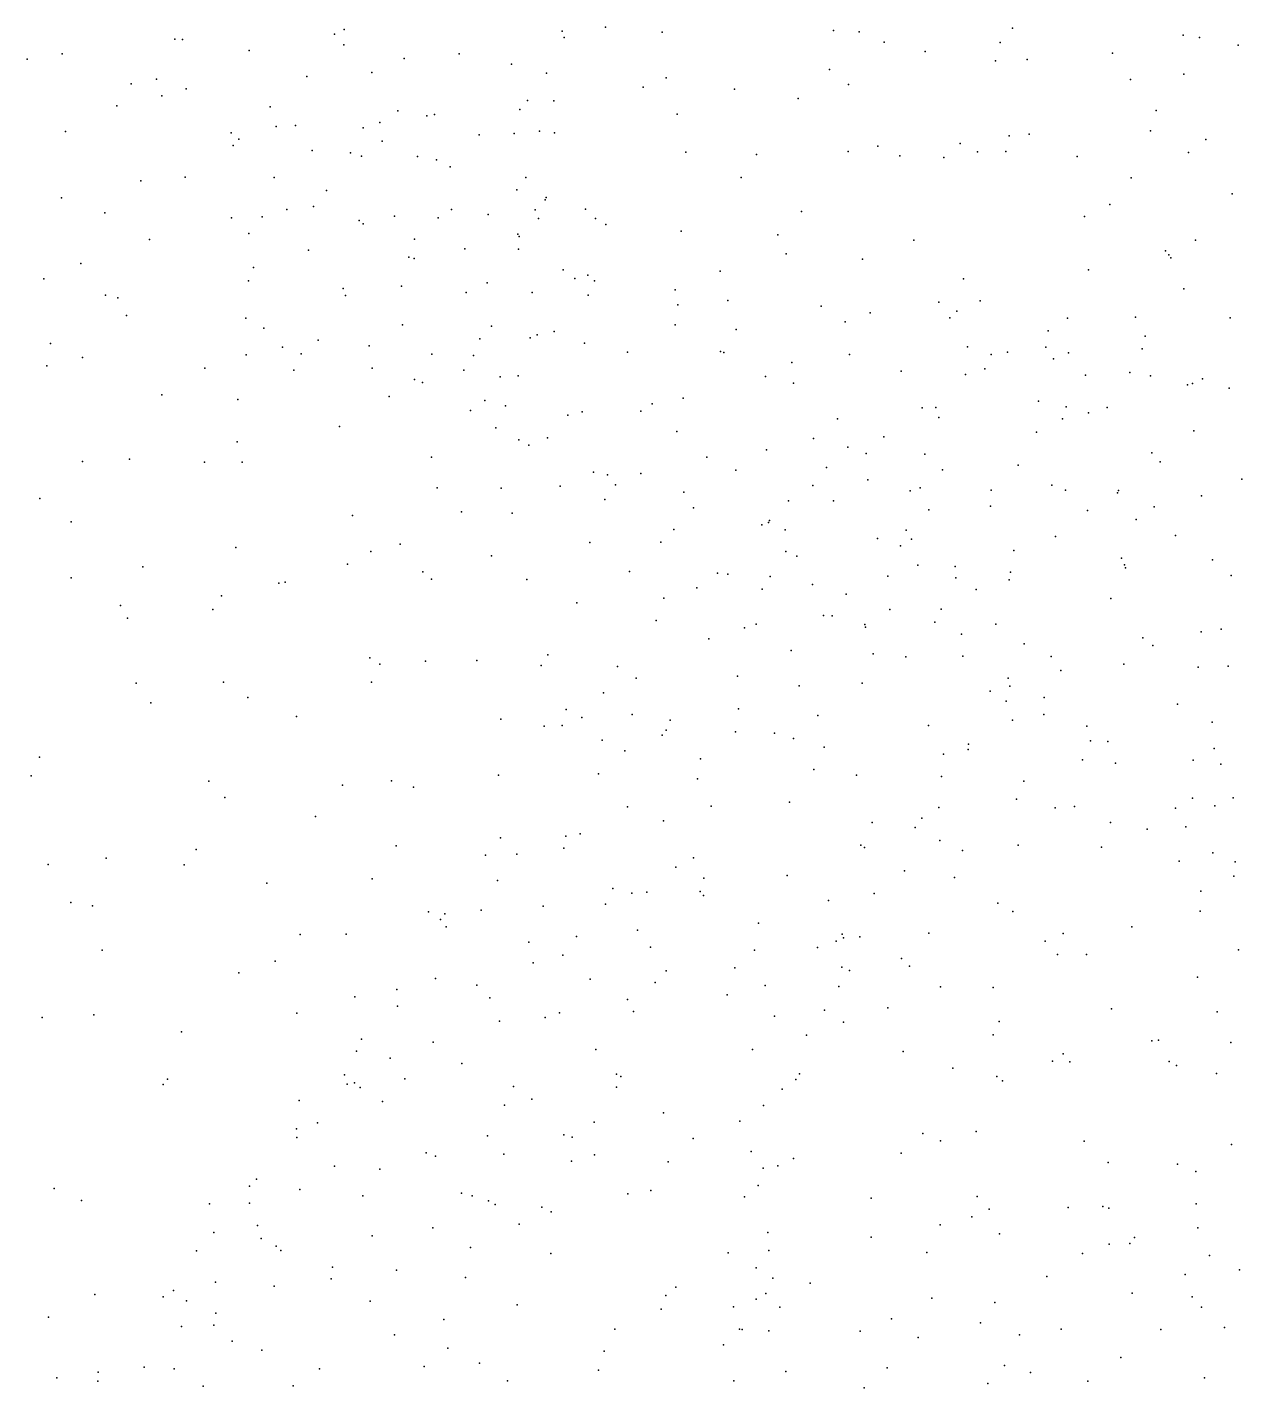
# Model space of a CAD drawing. Header units: metres. Extents: x -24.3 to 24.3, y -27.7 to 27.7.
# Drawn here: x -6.205 to -4.701, y 0.011 to 1.697 of the extents above; entities that cross this region are included whole.
import ezdxf

# ---------------------------------------------------------------- set-up
doc = ezdxf.new("R2010")
doc.units = ezdxf.units.M

msp = doc.modelspace()

# ---------------------------------------------------------------- linework, layer by layer
for p in [(-5.8244, 1.6881, 27.8077), (-5.8123, 1.6941, 28.3688), (-5.5422, 1.6922, -23.7438), (-5.4887, 1.6969, 0.3844), (-5.4185, 1.6906, 14.5132), (-5.2065, 1.6928, 20.8947), (-5.1746, 1.691, 0.5085), (-4.9846, 1.6957, 14.0951), (-4.7731, 1.687, 0.6931), (-6.0223, 1.6822, 25.7898), (-6.0127, 1.6815, 26.293), (-5.8128, 1.675, 28.22), (-5.5398, 1.6842, 12.4401), (-5.1436, 1.6783, 12.4986), (-4.9997, 1.6781, 25.2146), (-4.7529, 1.6843, 25.2794), (-4.7051, 1.6745, 15.6292), (-6.205, 1.6575, -0.0869), (-6.1617, 1.6641, 12.5953), (-5.9299, 1.668, 0.195), (-5.7383, 1.6582, 25.468), (-5.67, 1.664, 27.2378), (-5.0929, 1.6668, 15.2474), (-5.0055, 1.6553, 15.4462), (-4.9666, 1.6568, 29.4925), (-4.8608, 1.6648, 15.6047), (-5.8585, 1.636, 13.916), (-5.7783, 1.6406, 27.6736), (-5.6051, 1.6513, 27.0113), (-5.5617, 1.64, 14.1956), (-5.2113, 1.6444, 14.9808), (-4.7722, 1.6387, 29.6353), (-6.0764, 1.6269, 13.6824), (-6.0447, 1.6326, 25.9535), (-6.0083, 1.6206, 26.1198), (-5.4422, 1.6227, 25.3033), (-5.4137, 1.6341, 14.3622), (-5.3291, 1.6203, 14.568), (-5.1878, 1.6258, 25.2522), (-4.8385, 1.6323, 12.5261), (-6.0381, 1.6119, 26.2202), (-5.5853, 1.6063, 29.0697), (-5.5526, 1.6058, 25.3795), (-5.2501, 1.6086, 18.9832), (-6.0942, 1.5996, -14.9315), (-5.9039, 1.5983, 26.3272), (-5.7461, 1.5933, 28.86), (-5.7101, 1.587, 18.7135), (-5.7005, 1.5887, 14.004), (-5.5949, 1.595, 26.7078), (-5.4, 1.5893, 12.537), (-4.8066, 1.5939, 15.4899), (-6.1574, 1.5678, 13.5104), (-5.8968, 1.5738, 25.7716), (-5.8728, 1.5753, 12.5587), (-5.7887, 1.5722, 27.9986), (-5.7681, 1.5789, 21.1214), (-5.5706, 1.5679, 14.101), (-4.8137, 1.5687, 15.346), (-5.9525, 1.5659, 13.7293), (-5.9428, 1.5583, 18.6769), (-5.7654, 1.5557, 27.8758), (-5.645, 1.5634, 25.5082), (-5.6017, 1.5652, 27.1875), (-5.5519, 1.5662, 12.5149), (-5.0493, 1.5527, 12.5411), (-4.9887, 1.5623, 20.8469), (-4.9639, 1.5643, 25.3036), (-4.745, 1.5579, 19.3589), (-5.9497, 1.5502, 25.9724), (-5.8522, 1.5443, 28.3922), (-5.8044, 1.5413, 25.6989), (-5.7909, 1.5373, 26.3527), (-5.7217, 1.5368, 26.4568), (-5.3891, 1.5422, 14.2718), (-5.3015, 1.5391, 14.4112), (-5.1881, 1.5428, 14.7517), (-5.1513, 1.5497, 29.4606), (-5.1243, 1.5377, 14.9441), (-5.0696, 1.5353, 15.0755), (-5.0278, 1.5427, 29.548), (-4.9928, 1.5429, -24.0502), (-4.9046, 1.5367, 29.6308), (-4.7668, 1.5415, 20.7693), (-5.698, 1.5325, 27.6484), (-5.6812, 1.5241, 12.5675), (-6.0642, 1.5066, 21.2778), (-6.0092, 1.5111, 13.5964), (-5.899, 1.5108, -23.4772), (-5.5874, 1.5109, 27.0255), (-5.3208, 1.5109, 29.4063), (-4.8375, 1.5102, 15.2292), (-6.1624, 1.4855, 12.8384), (-5.8345, 1.4947, 26.1183), (-5.5987, 1.4955, 27.3229), (-5.5621, 1.4858, 29.1769), (-4.7126, 1.4906, 12.5729), (-6.1088, 1.4669, 13.4322), (-5.8834, 1.471, 28.5067), (-5.8504, 1.4748, 28.6672), (-5.6794, 1.471, 25.9245), (-5.576, 1.4708, 26.8902), (-5.5635, 1.483, 26.6195), (-5.5134, 1.4713, 14.0587), (-5.246, 1.4684, -23.8608), (-4.8641, 1.4773, 12.5648), (-5.9518, 1.4609, 0.0999), (-5.9138, 1.4621, 26.0973), (-5.7939, 1.4575, 25.9535), (-5.7889, 1.4531, 28.8699), (-5.75, 1.4628, 13.8016), (-5.6959, 1.4609, 29.0387), (-5.6342, 1.465, 25.725), (-5.5718, 1.4601, 26.7527), (-5.5012, 1.4597, 12.6064), (-5.4884, 1.4526, 29.2774), (-4.8954, 1.4624, 25.4371), (-6.0537, 1.4339, 12.7901), (-5.9304, 1.4414, 12.7049), (-5.7252, 1.4343, 26.0735), (-5.5973, 1.4406, 26.3483), (-5.5957, 1.4374, 13.9318), (-5.3949, 1.4443, 25.534), (-5.2752, 1.4397, 14.2853), (-5.1068, 1.4332, 14.686), (-4.758, 1.433, 25.4765), (-5.8564, 1.4205, 28.1954), (-5.6629, 1.4224, 25.9439), (-5.5964, 1.4218, 27.4861), (-5.265, 1.4161, 25.544), (-4.795, 1.4198, 15.1377), (-6.1384, 1.4041, 12.9731), (-5.7322, 1.412, 27.822), (-5.7257, 1.4103, 12.7257), (-5.1702, 1.4094, 29.5759), (-4.7911, 1.4148, 29.7592), (-4.7885, 1.4113, 0.6806), (-6.1846, 1.3853, -0.1178), (-5.931, 1.3828, 13.5051), (-5.9249, 1.399, 28.4108), (-5.5411, 1.3963, 12.6996), (-5.5269, 1.3855, 26.1088), (-5.5106, 1.3896, 25.8807), (-5.5024, 1.3825, 26.3064), (-5.3466, 1.3947, 25.6554), (-5.0454, 1.3852, 25.5486), (-4.8903, 1.3965, 15.0287), (-5.8138, 1.373, 27.992), (-5.7412, 1.3759, 18.7681), (-5.6614, 1.3683, 27.6829), (-5.6351, 1.3801, 29.1707), (-5.5797, 1.3681, 27.1805), (-5.4025, 1.3715, 29.4257), (-4.7722, 1.3729, -7.0895), (-6.108, 1.3648, 13.0967), (-6.0926, 1.3618, 26.2214), (-5.8109, 1.3644, 12.8187), (-5.5101, 1.3648, 26.4814), (-5.3991, 1.3528, 18.951), (-5.3371, 1.3585, 25.7999), (-5.2215, 1.3514, 19.0825), (-5.0759, 1.3564, 14.5619), (-5.0245, 1.3577, 14.7531), (-6.0822, 1.3396, 13.2255), (-5.9341, 1.3363, -15.0661), (-5.192, 1.3318, 0.4877), (-5.1611, 1.3432, 25.6727), (-5.0624, 1.3369, 29.6874), (-5.0537, 1.3451, 12.6431), (-4.9163, 1.3365, 25.5532), (-4.8322, 1.3377, -7.2105), (-4.715, 1.3369, -6.8984), (-5.912, 1.3242, 28.6929), (-5.74, 1.3283, 13.5726), (-5.6299, 1.3266, 12.8133), (-5.5732, 1.3156, 13.7991), (-5.5523, 1.3201, 26.7757), (-5.4024, 1.3281, 26.2162), (-5.3269, 1.3224, 25.6361), (-4.9406, 1.3207, 14.8566), (-6.1763, 1.3052, 18.6804), (-5.8888, 1.3004, 13.0682), (-5.8448, 1.309, 28.876), (-5.7814, 1.3022, 12.9253), (-5.6445, 1.3108, 13.6585), (-5.5819, 1.312, 26.9739), (-5.5146, 1.3056, -14.8217), (-5.0403, 1.3007, 25.4272), (-4.9434, 1.3004, -14.187), (-4.8241, 1.2983, 29.7987), (-4.8203, 1.3142, -6.8474), (-6.1366, 1.2877, 21.2845), (-5.934, 1.2908, 27.9824), (-5.8658, 1.2923, 13.3564), (-5.7039, 1.2919, 21.1001), (-5.6522, 1.2903, 27.5275), (-5.4613, 1.2942, 13.9156), (-5.3462, 1.2953, 14.0447), (-5.342, 1.2937, 12.7751), (-5.2578, 1.2815, 29.6077), (-5.1863, 1.2913, 25.8381), (-5.0112, 1.2915, -7.1089), (-4.9908, 1.2941, 20.8744), (-4.9337, 1.2862, -7.3342), (-4.9154, 1.2935, -6.8689), (-6.1805, 1.2772, -15.2215), (-5.9852, 1.2745, 28.4201), (-5.8749, 1.2718, 27.8281), (-5.7777, 1.2743, 27.7474), (-5.664, 1.2721, 12.9612), (-5.5967, 1.265, 27.0833), (-5.1223, 1.2708, 12.749), (-5.0427, 1.2666, -7.2593), (-5.0189, 1.2736, -7.0058), (-4.8943, 1.266, 14.6456), (-4.8393, 1.2692, 14.7845), (-4.8138, 1.2648, -6.7416), (-5.7254, 1.2606, 13.0949), (-5.7154, 1.2568, 13.3594), (-5.6192, 1.2639, 27.3702), (-5.2904, 1.2642, 26.1795), (-5.2559, 1.2558, 26.0007), (-4.7678, 1.2538, -7.5343), (-4.7616, 1.2554, 25.5883), (-4.7493, 1.2614, 14.8677), (-4.7164, 1.2498, 29.8349), (-6.0381, 1.2415, 28.1964), (-5.9442, 1.2357, 26.0777), (-5.7566, 1.2392, 29.0896), (-5.6382, 1.2346, 13.4666), (-5.3927, 1.2371, 26.3537), (-4.9525, 1.2335, -7.4455), (-5.6559, 1.222, 0.2642), (-5.6124, 1.228, 27.2257), (-5.5355, 1.2162, 29.386), (-5.5177, 1.2203, 13.6988), (-5.445, 1.2212, 21.0067), (-5.4309, 1.2304, 12.8981), (-5.0963, 1.2252, -6.9328), (-5.0797, 1.2258, 14.2147), (-4.9182, 1.2265, -6.7062), (-4.8903, 1.219, 14.3379), (-4.8673, 1.2256, 14.456), (-5.8181, 1.202, 27.6368), (-5.6245, 1.2005, 25.8161), (-5.2013, 1.2117, 26.116), (-5.076, 1.2132, -6.8), (-4.9225, 1.2116, 12.7369), (-5.9451, 1.1833, 0.0559), (-5.596, 1.1857, 26.9038), (-5.5606, 1.1883, 13.1352), (-5.4005, 1.1962, 29.5476), (-5.2309, 1.1875, 14.0412), (-5.1441, 1.1892, 29.731), (-4.9547, 1.1953, 29.798), (-4.7598, 1.1968, 12.6709), (-5.7041, 1.1643, 27.3864), (-5.5837, 1.179, 13.2657), (-5.363, 1.1642, 12.9782), (-5.2895, 1.1731, 26.2906), (-5.1886, 1.1766, -7.1432), (-5.1657, 1.1687, -6.7712), (-5.0931, 1.1681, -6.7023), (-4.8121, 1.1696, -7.6371), (-6.1365, 1.1589, 27.8967), (-6.0783, 1.1616, 28.3502), (-5.9855, 1.158, 28.6461), (-5.9388, 1.158, 28.7858), (-5.3271, 1.1479, 13.8932), (-5.215, 1.1513, -7.0249), (-5.0713, 1.1484, 12.8305), (-4.9774, 1.1542, 14.1805), (-4.8017, 1.1586, -6.5148), (-5.5037, 1.1457, 13.5313), (-5.4863, 1.1425, 29.4826), (-5.4762, 1.1301, 13.3803), (-5.4449, 1.1441, 13.1096), (-5.1638, 1.1362, -7.3023), (-4.9359, 1.1295, -7.6074), (-4.7006, 1.1368, -6.4537), (-6.1895, 1.1131, 28.37), (-5.6971, 1.1264, 29.2083), (-5.6179, 1.1257, 27.0851), (-5.545, 1.1281, 26.7302), (-5.3916, 1.121, 13.7045), (-5.2319, 1.129, 12.9424), (-5.1113, 1.1223, -7.4006), (-5.0991, 1.1263, 26.0596), (-5.0111, 1.1235, -7.5271), (-4.9188, 1.1232, 0.624), (-4.8546, 1.12, 29.8346), (-4.8531, 1.1229, 20.7902), (-4.7504, 1.1164, 25.5303), (-5.6671, 1.0965, -23.3998), (-5.4897, 1.1117, 26.5793), (-5.3797, 1.1013, 19.1252), (-5.2622, 1.1102, 0.4587), (-5.2063, 1.1102, 13.9391), (-5.0883, 1.0988, 19.4275), (-5.012, 1.1033, 14.0756), (-4.8919, 1.0981, -7.6992), (-4.8093, 1.1027, -6.4214), (-6.1506, 1.0841, 27.6931), (-5.802, 1.092, 27.4329), (-5.6042, 1.0949, 18.8867), (-5.2951, 1.0804, -7.0681), (-5.2868, 1.0833, -6.7489), (-5.2856, 1.0858, -6.8522), (-4.8313, 1.0869, 14.1721), (-5.4039, 1.0745, 13.2317), (-5.2663, 1.0741, 13.0902), (-5.152, 1.0636, -14.6761), (-5.1162, 1.0738, -6.5167), (-5.1097, 1.0627, 29.7772), (-4.9313, 1.0659, 25.7783), (-4.7826, 1.067, 12.7808), (-5.9466, 1.0521, 27.5116), (-5.7793, 1.0472, 0.1671), (-5.743, 1.0563, 21.0561), (-5.5081, 1.0585, 0.3344), (-5.42, 1.0587, 29.5658), (-5.2655, 1.0472, 26.2931), (-5.1233, 1.0544, -7.4848), (-4.9829, 1.0485, 12.9039), (-6.0618, 1.0285, 27.5421), (-5.8084, 1.0315, 29.0923), (-5.6299, 1.042, 26.9525), (-5.2518, 1.0415, -6.578), (-5.102, 1.0303, 13.0447), (-5.0558, 1.0289, -7.5966), (-4.8496, 1.0392, 25.6432), (-4.8457, 1.0307, -6.3393), (-4.7369, 1.0372, -6.3431), (-6.1507, 1.0148, 28.5394), (-5.7151, 1.022, -15.1378), (-5.7044, 1.013, 27.0805), (-5.5861, 1.0127, 26.8092), (-5.4589, 1.0224, 26.5025), (-5.3499, 1.0205, 26.383), (-5.3371, 1.0194, -6.6483), (-5.2849, 1.0165, -7.3146), (-5.1391, 1.0166, 26.1458), (-5.0546, 1.0145, 13.8974), (-4.9887, 1.0123, -7.6964), (-4.9872, 1.0216, -6.332), (-4.8445, 1.0271, 25.5142), (-4.7139, 1.0177, 25.2393), (-5.8934, 1.0081, -23.194), (-5.8854, 1.0095, 27.3969), (-5.3755, 1.0024, -6.7843), (-5.2945, 1.0006, 29.66), (-5.2322, 1.0064, 13.7311), (-5.1905, 0.9946, -6.4302), (-5.0298, 1.0004, 25.9779), (-6.0896, 0.9806, -0.1072), (-5.9644, 0.9922, 18.897), (-5.5243, 0.9838, 26.6565), (-5.4163, 0.9895, 25.5778), (-4.8626, 0.9893, 29.846), (-6.0809, 0.9646, 27.4368), (-5.9751, 0.9754, 28.8414), (-5.4261, 0.962, -6.9629), (-5.2186, 0.968, 13.4017), (-5.2081, 0.9678, 13.2499), (-5.1365, 0.9756, 13.1499), (-5.0731, 0.9759, 20.802), (-5.3164, 0.9528, -6.5041), (-5.3021, 0.9573, -7.3986), (-5.1677, 0.9568, -6.3415), (-5.1665, 0.9537, -7.558), (-5.0809, 0.9596, 0.5494), (-5.0479, 0.9449, 13.7784), (-5.0054, 0.9573, 19.6593), (-4.7511, 0.9476, 14.0113), (-4.7261, 0.9511, 20.6853), (-5.3607, 0.9391, -7.3025), (-4.9701, 0.933, 25.8316), (-4.8231, 0.9405, 12.9334), (-4.8109, 0.9308, 25.2241), (-5.7805, 0.9155, 27.1275), (-5.7115, 0.9115, 26.9825), (-5.648, 0.9122, 29.3167), (-5.56, 0.9195, 29.4257), (-5.2588, 0.9248, -6.3808), (-5.1572, 0.9204, 25.3499), (-5.1168, 0.9168, 13.5034), (-5.0463, 0.9175, -23.9837), (-4.9366, 0.9173, 25.5072), (-5.7683, 0.9076, 19.0604), (-5.5684, 0.9061, 20.9357), (-5.4738, 0.905, -6.7527), (-4.9248, 0.9, 13.0615), (-4.8466, 0.9078, -7.8299), (-4.7548, 0.9039, 29.8697), (-4.7174, 0.9051, -6.1845), (-6.0701, 0.8844, 28.7371), (-5.9618, 0.8854, 26.0239), (-5.7786, 0.8854, 29.1554), (-5.4509, 0.8905, -7.1586), (-5.3252, 0.8929, 26.3519), (-5.2487, 0.8807, 29.6984), (-5.171, 0.8842, -6.2096), (-4.9899, 0.8904, -6.1739), (-4.9881, 0.8804, 25.6854), (-5.9316, 0.8665, 27.2632), (-5.4911, 0.8721, -6.5904), (-5.0121, 0.8744, 13.4283), (-4.9926, 0.8621, 13.5609), (-4.9454, 0.8665, 29.8273), (-6.0519, 0.8597, 21.0926), (-5.8716, 0.843, 0.0562), (-5.5373, 0.8517, -6.8281), (-5.4555, 0.8454, 26.4984), (-5.3241, 0.8523, -6.3364), (-5.2257, 0.8443, 26.2462), (-4.9457, 0.8453, -7.8136), (-4.7801, 0.858, 25.0375), (-5.6185, 0.8394, 25.6513), (-5.5645, 0.8311, -6.9504), (-5.5424, 0.8319, -6.6798), (-5.5181, 0.8416, -7.0564), (-5.4085, 0.8383, -6.4199), (-5.0885, 0.8316, 26.0672), (-4.9844, 0.8383, 25.3458), (-4.8926, 0.8308, 13.1934), (-4.7371, 0.8358, -6.1014), (-5.4927, 0.8134, -6.4821), (-5.4184, 0.8197, 29.5579), (-5.4134, 0.8258, -7.3205), (-5.3277, 0.8237, -7.4815), (-5.2792, 0.8222, -6.2256), (-5.256, 0.8158, -23.7794), (-4.888, 0.8127, 13.5103), (-4.8666, 0.8121, -6.077), (-6.1896, 0.7925, 26.1888), (-5.4649, 0.8005, -7.2133), (-5.218, 0.8049, -6.1143), (-5.0702, 0.7964, -7.7362), (-5.0397, 0.802, 25.6111), (-5.0389, 0.8088, -6.0773), (-4.7349, 0.8034, 20.099), (-5.3709, 0.7905, -6.2731), (-5.2305, 0.7773, -7.6077), (-4.8977, 0.7891, 0.6414), (-4.857, 0.785, -7.8609), (-4.7607, 0.7886, 13.7149), (-4.7265, 0.7837, 29.8476), (-6.2, 0.7695, 28.7146), (-5.9801, 0.7627, 19.1998), (-5.7537, 0.7632, 29.19), (-5.6211, 0.7704, 26.83), (-5.4975, 0.7717, -6.3885), (-5.3747, 0.7655, 26.4034), (-5.1778, 0.7703, 0.4956), (-5.0725, 0.7685, 25.8079), (-4.9707, 0.7627, 25.1922), (-5.9601, 0.7426, 28.9394), (-5.8144, 0.7578, 27.0793), (-5.7265, 0.7555, 20.9281), (-4.7618, 0.7419, -24.4861), (-4.7114, 0.742, -7.8964), (-5.4614, 0.7308, 19.4382), (-5.3577, 0.7316, -6.1155), (-5.261, 0.7369, -6.0333), (-5.0758, 0.73, 25.4114), (-4.9797, 0.7406, -7.8289), (-4.9318, 0.7298, -5.9978), (-4.9076, 0.7312, 25.0747), (-4.7825, 0.7295, -5.9944), (-4.7341, 0.7321, 12.8742), (-5.8479, 0.7188, 29.0769), (-5.4167, 0.7137, -7.3793), (-5.1586, 0.7115, 26.1211), (-5.0969, 0.7168, 25.9166), (-4.8634, 0.7115, -14.6216), (-5.6189, 0.6927, -6.4459), (-5.5379, 0.6946, -6.2818), (-5.5202, 0.6977, 29.4284), (-5.105, 0.7054, 25.5266), (-4.8176, 0.7035, 24.8897), (-4.77, 0.706, 13.4677), (-5.9956, 0.6781, 20.8579), (-5.748, 0.6828, 19.3985), (-5.5405, 0.6797, -7.1128), (-5.1726, 0.6835, -7.7014), (-5.1679, 0.6804, -5.9559), (-5.0748, 0.6893, 20.687), (-5.0465, 0.6769, 25.2403), (-4.9774, 0.6836, 29.7714), (-4.8742, 0.6812, -7.8861), (-6.1791, 0.6596, -15.5797), (-6.1074, 0.6673, 19.3563), (-6.0108, 0.6593, 27.1927), (-5.6374, 0.6713, -6.606), (-5.5987, 0.6724, -6.9892), (-5.3798, 0.6679, -7.4766), (-4.7782, 0.6635, 29.8055), (-4.7365, 0.674, 13.0541), (-4.7087, 0.6629, -5.9277), (-5.7778, 0.6417, 29.1604), (-5.4017, 0.6562, 25.3956), (-5.3669, 0.6428, -15.1305), (-5.2639, 0.646, -5.9287), (-5.1185, 0.6518, 29.7077), (-5.0564, 0.6435, -5.9163), (-4.7106, 0.645, 13.6309), (-5.9081, 0.6366, 25.882), (-5.6225, 0.6399, -6.3407), (-5.4797, 0.6299, -6.0264), (-5.4559, 0.6242, -7.3465), (-5.4375, 0.6253, -23.5469), (-5.3713, 0.6259, -5.957), (-4.7513, 0.6264, 13.2487), (-6.1511, 0.6124, -0.2364), (-6.1241, 0.6082, 28.8221), (-5.566, 0.6078, -6.1551), (-5.4887, 0.6104, 20.6729), (-5.3674, 0.621, 29.5477), (-5.2127, 0.615, 29.633), (-5.1561, 0.6234, 25.6367), (-5.0029, 0.6117, 20.4905), (-5.708, 0.6007, -15.373), (-5.693, 0.5915, 26.888), (-5.6879, 0.5985, -6.4503), (-5.6427, 0.6028, -6.8119), (-4.9843, 0.6011, 25.0596), (-4.752, 0.6019, 24.6932), (-5.81, 0.5732, 19.6701), (-5.686, 0.5824, 25.5952), (-5.4489, 0.5782, 29.4618), (-5.2992, 0.587, 0.421), (-5.1957, 0.5734, -7.7097), (-5.0884, 0.5746, -5.851), (-4.9219, 0.5739, -7.9095), (-4.8369, 0.5824, 24.8181), (-5.8671, 0.5727, 29.0552), (-5.5836, 0.5633, -7.088), (-5.5246, 0.5702, 19.8431), (-5.4331, 0.5571, -5.9066), (-5.2261, 0.5568, 26.1479), (-5.2032, 0.5647, 25.2074), (-5.1938, 0.5688, 20.3552), (-5.1739, 0.5699, 25.9808), (-4.9443, 0.5644, 29.7197), (-6.112, 0.5532, 19.6528), (-5.8977, 0.5397, 27.0946), (-5.5416, 0.5472, 26.6482), (-5.3043, 0.5532, 26.3062), (-5.122, 0.543, 25.2669), (-4.9287, 0.5482, 24.92), (-4.893, 0.548, -5.8191), (-4.7046, 0.5538, 12.962), (-5.943, 0.5253, 28.967), (-5.5783, 0.5377, 29.3198), (-5.4136, 0.5276, 26.4641), (-5.3287, 0.5315, -5.8265), (-5.1961, 0.5325, 25.8515), (-5.1866, 0.5283, -5.8098), (-5.1123, 0.5337, -7.7843), (-5.6994, 0.5183, -6.2411), (-5.6481, 0.5102, 20.3656), (-5.5077, 0.5173, -7.2972), (-5.427, 0.5133, 20.2723), (-5.291, 0.5098, 29.5048), (-5.1998, 0.5082, 25.486), (-5.0739, 0.5079, 25.1274), (-5.0087, 0.5073, -7.8812), (-4.7556, 0.5199, -5.7887), (-5.7994, 0.4954, -23.0733), (-5.747, 0.5045, -6.5047), (-5.6318, 0.4945, -6.0526), (-5.4615, 0.4924, -7.4026), (-5.3379, 0.4982, -7.5565), (-6.1225, 0.4732, 20.1001), (-5.8709, 0.4754, 19.9111), (-5.7462, 0.484, -6.736), (-5.5456, 0.4759, -5.8953), (-5.4541, 0.4775, -5.831), (-5.2176, 0.479, -7.6711), (-5.1392, 0.482, 29.5785), (-4.8621, 0.4809, -5.7527), (-4.7311, 0.4771, -7.9311), (-6.1866, 0.4699, 27.2598), (-5.62, 0.4655, -7.0696), (-5.5636, 0.4701, -7.2001), (-5.2794, 0.4715, -24.0642), (-5.1941, 0.4643, 25.3597), (-5.0013, 0.4652, 29.6404), (-6.0139, 0.4521, 28.8986), (-5.7911, 0.443, -6.3145), (-5.702, 0.4395, 26.9434), (-5.2396, 0.448, 25.6948), (-5.0086, 0.4484, 24.9645), (-4.812, 0.4412, -14.7562), (-4.8037, 0.442, 24.6436), (-4.7143, 0.4388, 24.7951), (-5.7972, 0.4282, -6.4578), (-5.5009, 0.4305, 29.3237), (-5.3067, 0.4303, 26.3353), (-5.1201, 0.4277, -5.7104), (-4.9217, 0.4248, -7.8821), (-5.7555, 0.4197, -6.8866), (-5.6668, 0.4128, -5.9567), (-5.0583, 0.4073, -7.7961), (-4.9351, 0.4157, 24.8475), (-4.9134, 0.4151, 0.6179), (-4.7906, 0.4155, -5.6987), (-4.7816, 0.4107, -25.0674), (-6.0311, 0.3937, 25.8979), (-5.812, 0.3989, -6.622), (-5.7996, 0.3889, 27.0343), (-5.7372, 0.3939, -6.0598), (-5.4752, 0.3996, -5.7628), (-5.4698, 0.3969, 25.3101), (-5.2528, 0.3931, 25.9821), (-5.2484, 0.4002, 25.5339), (-5.0042, 0.3969, 24.9795), (-4.9969, 0.3916, -5.6776), (-4.7318, 0.4004, 24.4508), (-6.0368, 0.3869, -0.1756), (-5.8085, 0.3873, -6.7708), (-5.7924, 0.3833, 25.6147), (-5.6026, 0.3843, -23.3332), (-5.4751, 0.3835, 26.634), (-5.2697, 0.3812, 25.8044), (-5.8683, 0.3671, 28.9783), (-5.7649, 0.3659, 29.0761), (-5.614, 0.3612, 26.849), (-5.58, 0.3687, -7.2282), (-5.293, 0.3609, 26.2204), (-5.8453, 0.3396, -6.1883), (-5.5026, 0.3403, -7.3542), (-5.417, 0.3517, -7.4477), (-5.3222, 0.3414, 29.3735), (-5.8714, 0.3321, -6.3355), (-5.8712, 0.3211, -6.4998), (-5.6347, 0.3235, -7.1284), (-5.5404, 0.3244, 26.7614), (-5.53, 0.3218, 29.229), (-5.0957, 0.3263, 29.4687), (-5.0295, 0.3289, 24.9199), (-5.3803, 0.3202, 26.5302), (-5.3083, 0.304, 25.7225), (-5.0739, 0.317, -7.7396), (-4.8958, 0.3166, 24.7133), (-4.7133, 0.3127, 24.2959), (-5.7109, 0.3021, -7.0195), (-5.6991, 0.298, -5.8383), (-5.6147, 0.3008, -5.7788), (-5.531, 0.292, -5.7144), (-5.5024, 0.2999, -23.9541), (-5.411, 0.2913, 29.296), (-5.2557, 0.2951, -24.6713), (-5.1224, 0.3017, 25.036), (-4.8663, 0.2904, -7.8327), (-4.7804, 0.2883, 24.4285), (-5.8243, 0.2859, -6.847), (-5.7684, 0.2822, -6.9382), (-5.2934, 0.2833, 25.5371), (-5.2751, 0.2861, -7.5796), (-4.7575, 0.279, -7.8786), (-6.1718, 0.2581, -0.3774), (-5.9296, 0.2612, -6.2704), (-5.9208, 0.2695, -6.4073), (-5.8674, 0.2569, 27.0932), (-5.4324, 0.2558, -7.415), (-5.2998, 0.2617, -5.6171), (-6.1376, 0.2434, 28.775), (-5.9792, 0.2393, 27.1727), (-5.9296, 0.2399, -6.6901), (-5.7892, 0.2491, -5.9209), (-5.6669, 0.2525, 29.0853), (-5.6538, 0.2491, 26.9651), (-5.6338, 0.2427, -15.51), (-5.6255, 0.2383, -23.6433), (-5.4609, 0.2514, 26.686), (-5.3165, 0.2479, 25.8272), (-5.1598, 0.246, -7.6425), (-5.0283, 0.2482, -15.1091), (-4.7569, 0.2393, 29.5245), (-5.5675, 0.2348, -7.2669), (-5.5561, 0.2293, 26.8436), (-5.035, 0.2229, 29.4134), (-5.0137, 0.2325, -5.6068), (-4.9155, 0.2345, -25.2857), (-4.8726, 0.2359, 29.4848), (-4.8653, 0.2336, 24.5233), (-5.9738, 0.2037, -6.4639), (-5.9196, 0.2124, -23.0144), (-5.7026, 0.2093, -5.782), (-5.5956, 0.214, -5.706), (-5.2875, 0.2037, 26.0803), (-5.074, 0.2131, -7.6874), (-4.7551, 0.2093, 0.7103), (-5.9152, 0.1961, 28.87), (-5.8968, 0.1865, -0.0956), (-5.7779, 0.1995, -6.9991), (-5.1598, 0.198, 29.3391), (-5.0006, 0.2019, 24.7774), (-4.8648, 0.1892, -7.7763), (-4.8392, 0.1901, 24.3842), (-4.8334, 0.1975, -5.6237), (-5.9954, 0.181, -6.3203), (-5.8907, 0.1814, -6.8747), (-5.6561, 0.1851, -7.1645), (-5.5566, 0.1774, 29.1152), (-5.3368, 0.1785, 25.6214), (-5.2863, 0.1812, 26.3629), (-5.0906, 0.1788, 24.9283), (-4.8977, 0.1776, 24.7907), (-4.7407, 0.1753, -7.8281), (-5.8267, 0.1606, -5.8651), (-5.7477, 0.157, -7.0842), (-5.3023, 0.1599, 29.2453), (-4.7034, 0.1575, 24.6423), (-5.9717, 0.142, -6.8071), (-5.8991, 0.1371, -5.9706), (-5.8286, 0.146, 27.1336), (-5.662, 0.1478, 27.0277), (-5.4017, 0.1357, 26.7136), (-5.2814, 0.1469, -5.5678), (-5.2354, 0.1409, -7.5356), (-4.9422, 0.149, -5.581), (-4.7708, 0.1514, 24.1744), (-6.1211, 0.1267, 27.2907), (-6.0366, 0.1239, -6.5605), (-6.0237, 0.1319, -6.6626), (-6.0077, 0.119, -6.1635), (-5.7801, 0.1186, -5.7816), (-5.4139, 0.1254, -5.5668), (-5.302, 0.1212, -24.9689), (-5.2903, 0.1279, 26.4841), (-5.0847, 0.1222, -5.5573), (-4.8362, 0.1285, 24.2716), (-4.7622, 0.1239, -5.6214), (-5.9715, 0.1037, 28.7806), (-5.5982, 0.1141, -24.2169), (-5.4196, 0.1087, -7.4086), (-5.3302, 0.1115, 25.8702), (-5.2729, 0.1109, 26.2597), (-5.0064, 0.117, 24.6362), (-4.7506, 0.1112, 29.3825), (-6.1786, 0.0988, 28.7008), (-6.0141, 0.0873, 25.7175), (-5.9739, 0.0889, -6.045), (-5.6891, 0.0958, 25.3437), (-5.1344, 0.0968, 29.2543), (-5.0241, 0.0915, -7.6622), (-4.7218, 0.0859, 24.0356), (-5.9513, 0.069, 27.2387), (-5.7501, 0.0769, 28.9116), (-5.4773, 0.0839, 29.0866), (-5.3229, 0.0839, 25.3454), (-5.3195, 0.0836, -15.4113), (-5.2866, 0.0818, 25.1313), (-5.1731, 0.0813, 24.9589), (-5.1014, 0.0734, 0.4994), (-4.9758, 0.0769, 24.4918), (-4.9245, 0.0837, 29.307), (-4.8007, 0.0836, -7.7474), (-5.9143, 0.058, -5.8854), (-5.6842, 0.0603, -7.1732), (-5.4904, 0.0564, 26.9177), (-5.3424, 0.0645, 0.332), (-6.06, 0.0367, 28.7194), (-6.023, 0.0345, -6.8663), (-5.8431, 0.0347, 25.4909), (-5.7134, 0.0374, -23.9392), (-5.6449, 0.0417, -5.6261), (-5.1397, 0.0359, -7.5515), (-4.9943, 0.0388, -25.4998), (-4.8505, 0.0489, -5.5766), (-6.1683, 0.0237, 27.3737), (-6.1175, 0.0195, -6.287), (-6.1172, 0.0304, -6.5489), (-5.6103, 0.0198, 28.9433), (-5.4974, 0.0331, -7.3185), (-5.3296, 0.0199, 25.237), (-5.2653, 0.0315, 29.1436), (-4.9622, 0.0303, 24.3745), (-4.8913, 0.0195, 24.2141), (-4.7466, 0.0237, -15.0506), (-5.9869, 0.0133, -5.9608), (-5.8755, 0.0135, -7.0666), (-5.1683, 0.0112, 24.8184), (-5.015, 0.0165, -5.5238)]:
    msp.add_point(p)

doc.saveas('drawing.dxf')
